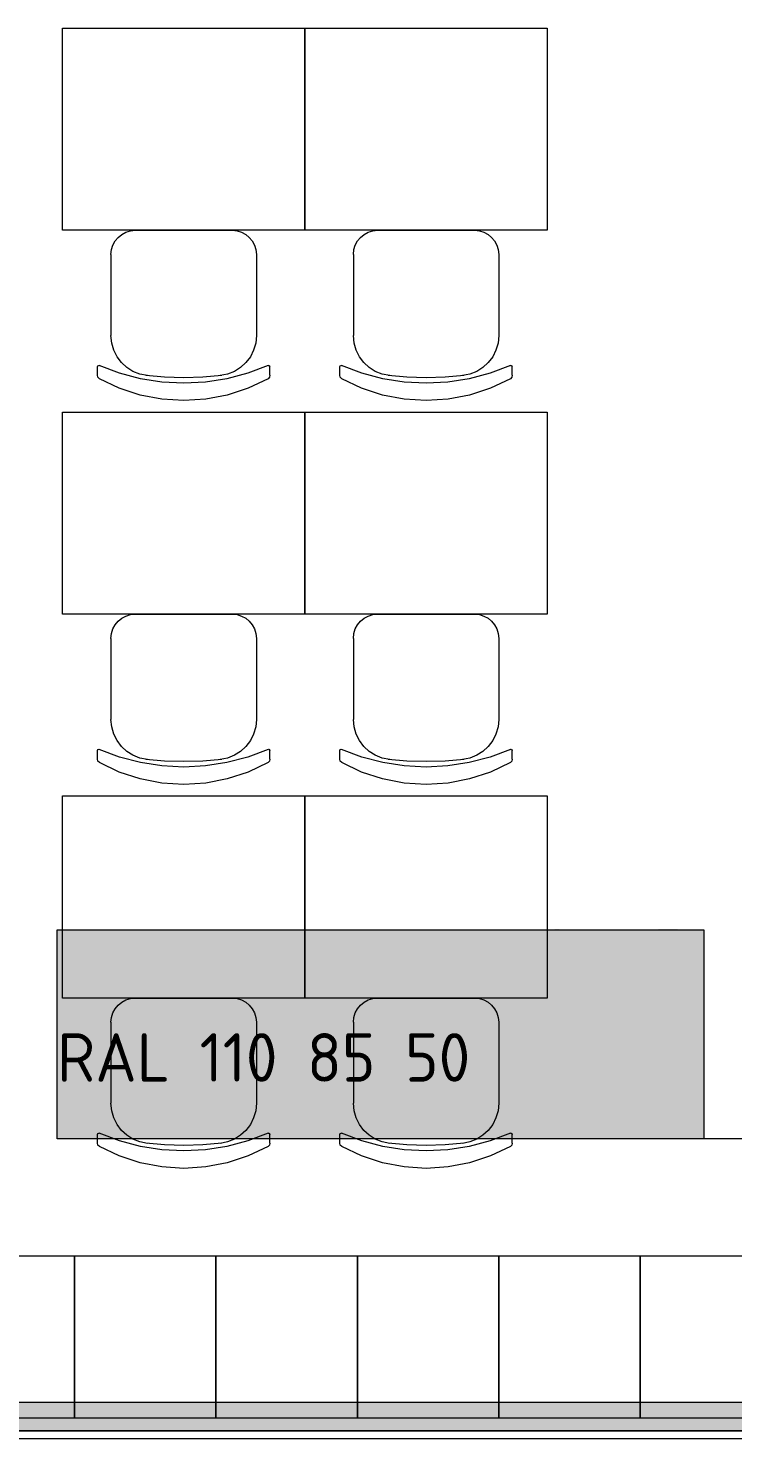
# Model space of a CAD drawing. Header units: millimetres. Extents: x 0 to 1189, y 0 to 841.
# Drawn here: x 260.67 to 278.11, y 576.29 to 611.2 of the extents above; entities that cross this region are included whole.
import ezdxf

# ---------------------------------------------------------------- set-up
doc = ezdxf.new("R2010")
doc.units = ezdxf.units.MM

msp = doc.modelspace()

# ---------------------------------------------------------------- hatches: boundary and pattern name
at = {"true_color": 0xffffff}
h = msp.add_hatch(color=7, dxfattribs=at)
h.dxf.hatch_style = 2
h.paths.add_polyline_path([(261.384399, 588.89367), (277.397424, 588.89367), (277.397424, 583.716662), (261.384399, 583.716662)])
at = {"true_color": 0x0077b0}
h = msp.add_hatch(color=144, dxfattribs=at)
h.paths.add_polyline_path([(274.164397, 587.497395), (274.164397, 588.304374), (274.134907, 588.461057), (274.045885, 588.592108), (273.917245, 588.678511), (273.760907, 588.707864), (273.604431, 588.678511), (273.473173, 588.592108), (273.385736, 588.461057), (273.357417, 588.304374), (273.357417, 587.497395), (273.385736, 587.341056), (273.473173, 587.212416), (273.604431, 587.123395), (273.760907, 587.093905), (273.917245, 587.123395), (274.045885, 587.212416), (274.134907, 587.341056)])
h.paths.add_polyline_path([(274.365039, 587.497395), (274.353885, 587.376739), (274.320459, 587.264713), (274.264813, 587.161679), (274.186996, 587.067998), (274.095228, 586.990699), (273.993175, 586.936189), (273.881511, 586.9039), (273.760907, 586.893263), (273.639175, 586.9039), (273.527467, 586.936189), (273.425269, 586.990699), (273.332062, 587.067998), (273.254332, 587.161679), (273.198874, 587.264713), (273.165638, 587.376739), (273.15457, 587.497395), (273.15457, 588.304374), (273.165638, 588.426106), (273.198874, 588.537814), (273.254332, 588.640012), (273.332062, 588.733219), (273.425269, 588.811036), (273.527467, 588.866682), (273.639175, 588.900108), (273.760907, 588.911262), (273.881563, 588.900152), (273.993589, 588.867027), (274.096623, 588.812198), (274.190304, 588.735975), (274.266208, 588.642338), (274.320873, 588.539192), (274.353937, 588.426537), (274.365039, 588.304374)])
h = msp.add_hatch(color=144, dxfattribs=at)
h.dxf.hatch_style = 2
h.paths.add_polyline_path([(276.689108, 587.900884), (276.48571, 587.900884), (276.412192, 587.926171), (276.387042, 588.002308), (276.412192, 588.078445), (276.48571, 588.103732), (276.689108, 588.103732), (276.806035, 588.126469), (276.903531, 588.191375), (276.969677, 588.289284), (276.991174, 588.405798), (276.969677, 588.522724), (276.903531, 588.62022), (276.806035, 588.686366), (276.689108, 588.707864), (276.285619, 588.707864), (276.209482, 588.733357), (276.184195, 588.809287), (276.209482, 588.885699), (276.285619, 588.911262), (276.689108, 588.911262), (276.789541, 588.902227), (276.882792, 588.874951), (276.968084, 588.829174), (277.044642, 588.764639), (277.109608, 588.686168), (277.156332, 588.599894), (277.184556, 588.506282), (277.194022, 588.405798), (277.181395, 588.286787), (277.143448, 588.179661), (277.080075, 588.084732), (276.991174, 588.002308), (277.080075, 587.919884), (277.143448, 587.824954), (277.181395, 587.717829), (277.194022, 587.598818), (277.194022, 587.39542), (277.184556, 587.295374), (277.156332, 587.20277), (277.109608, 587.117607), (277.044642, 587.039886), (276.966921, 586.975351), (276.881758, 586.929574), (276.789154, 586.902298), (276.689108, 586.893263), (276.285619, 586.893263), (276.209482, 586.917172), (276.184195, 586.99193), (276.209482, 587.068343), (276.285619, 587.093905), (276.689108, 587.093905), (276.806035, 587.116712), (276.903531, 587.183753), (276.969677, 587.280629), (276.991174, 587.398176), (276.991174, 587.598818), (276.969677, 587.715745), (276.903531, 587.813241), (276.806035, 587.879387)])
h = msp.add_hatch(color=144, dxfattribs=at)
h.dxf.hatch_style = 2
h.paths.add_polyline_path([(275.678021, 587.39542), (274.871042, 587.39542), (274.794905, 587.420983), (274.769618, 587.497395), (274.794905, 587.573531), (274.871042, 587.598818), (275.678021, 587.598818), (275.754158, 587.573531), (275.779445, 587.497395), (275.754158, 587.420983)])
at = {"true_color": 0xdcd214}
h = msp.add_hatch(color=52, dxfattribs=at)
h.dxf.hatch_style = 2
h.paths.add_polyline_path([(292.970448, 577.194653), (292.970448, 576.494651), (240.398367, 576.494651), (240.398367, 577.194653)])

# ---------------------------------------------------------------- linework, layer by layer
at = {"color": 253, "lineweight": 0, "true_color": 0x999999}
for points in [[(261.5184, 606.201697), (261.5184, 611.201704)], [(261.5184, 611.201704), (267.518409, 611.201704)], [(267.518409, 611.201704), (267.518409, 606.201697)], [(267.518409, 606.201697), (267.518409, 611.201704)], [(267.518409, 611.201704), (273.518418, 611.201704)], [(273.518418, 611.201704), (273.518418, 606.201697)], [(267.518409, 606.201697), (261.5184, 606.201697)], [(262.719401, 605.601696), (262.731606, 605.722511), (262.766605, 605.835087), (262.82197, 605.936999), (262.895277, 606.025822), (262.984099, 606.099128), (263.086011, 606.154494), (263.198588, 606.189492), (263.319402, 606.201697)], [(262.719401, 605.601696), (262.731606, 605.722511), (262.766605, 605.835087), (262.82197, 605.936999), (262.895277, 606.025822), (262.984099, 606.099128), (263.086011, 606.154494), (263.198588, 606.189492), (263.319402, 606.201697)], [(263.318402, 606.201697), (265.719406, 606.201697)], [(263.318402, 606.201697), (265.719406, 606.201697)], [(265.719406, 606.201697), (265.840221, 606.189492), (265.952797, 606.154494), (266.054709, 606.099128), (266.143532, 606.025822), (266.216838, 605.936999), (266.272204, 605.835087), (266.307202, 605.722511), (266.319407, 605.601696)], [(265.719406, 606.201697), (265.840221, 606.189492), (265.952797, 606.154494), (266.054709, 606.099128), (266.143532, 606.025822), (266.216838, 605.936999), (266.272204, 605.835087), (266.307202, 605.722511), (266.319407, 605.601696)], [(273.518418, 606.201697), (267.518409, 606.201697)], [(268.719411, 605.601696), (268.731616, 605.722511), (268.766614, 605.835087), (268.821979, 605.936999), (268.895286, 606.025822), (268.984108, 606.099128), (269.08602, 606.154494), (269.198597, 606.189492), (269.319411, 606.201697)], [(268.719411, 605.601696), (268.731616, 605.722511), (268.766614, 605.835087), (268.821979, 605.936999), (268.895286, 606.025822), (268.984108, 606.099128), (269.08602, 606.154494), (269.198597, 606.189492), (269.319411, 606.201697)], [(269.318411, 606.201697), (271.719415, 606.201697)], [(269.318411, 606.201697), (271.719415, 606.201697)], [(271.719415, 606.201697), (271.84023, 606.189492), (271.952806, 606.154494), (272.054718, 606.099128), (272.143541, 606.025822), (272.216848, 605.936999), (272.272213, 605.835087), (272.307211, 605.722511), (272.319416, 605.601696)], [(271.719415, 606.201697), (271.84023, 606.189492), (271.952806, 606.154494), (272.054718, 606.099128), (272.143541, 606.025822), (272.216848, 605.936999), (272.272213, 605.835087), (272.307211, 605.722511), (272.319416, 605.601696)], [(262.719401, 605.601696), (262.719401, 603.598693)], [(262.719401, 605.601696), (262.719401, 603.598693)], [(266.319407, 605.601696), (266.319407, 603.598693)], [(266.319407, 605.601696), (266.319407, 603.598693)], [(268.719411, 605.601696), (268.719411, 603.598693)], [(268.719411, 605.601696), (268.719411, 603.598693)], [(272.319416, 605.601696), (272.319416, 603.598693)], [(272.319416, 605.601696), (272.319416, 603.598693)], [(263.619403, 602.603691), (263.434018, 602.640006), (263.263199, 602.708395), (263.110076, 602.805401), (262.977777, 602.927567), (262.869431, 603.071436), (262.788167, 603.233552), (262.737114, 603.410456), (262.719401, 603.598693)], [(263.619403, 602.603691), (263.434018, 602.640006), (263.263199, 602.708395), (263.110076, 602.805401), (262.977777, 602.927567), (262.869431, 603.071436), (262.788167, 603.233552), (262.737114, 603.410456), (262.719401, 603.598693)], [(266.319407, 603.598693), (266.301694, 603.410456), (266.250641, 603.233552), (266.169377, 603.071436), (266.061031, 602.927567), (265.928732, 602.805401), (265.775609, 602.708395), (265.604791, 602.640006), (265.419406, 602.603691)], [(266.319407, 603.598693), (266.301694, 603.410456), (266.250641, 603.233552), (266.169377, 603.071436), (266.061031, 602.927567), (265.928732, 602.805401), (265.775609, 602.708395), (265.604791, 602.640006), (265.419406, 602.603691)], [(269.619412, 602.603691), (269.434027, 602.640006), (269.263208, 602.708395), (269.110085, 602.805401), (268.977786, 602.927567), (268.86944, 603.071436), (268.788176, 603.233552), (268.737123, 603.410456), (268.719411, 603.598693)], [(269.619412, 602.603691), (269.434027, 602.640006), (269.263208, 602.708395), (269.110085, 602.805401), (268.977786, 602.927567), (268.86944, 603.071436), (268.788176, 603.233552), (268.737123, 603.410456), (268.719411, 603.598693)], [(272.319416, 603.598693), (272.301703, 603.410456), (272.25065, 603.233552), (272.169387, 603.071436), (272.061041, 602.927567), (271.928742, 602.805401), (271.775618, 602.708395), (271.6048, 602.640006), (271.419415, 602.603691)], [(272.319416, 603.598693), (272.301703, 603.410456), (272.25065, 603.233552), (272.169387, 603.071436), (272.061041, 602.927567), (271.928742, 602.805401), (271.775618, 602.708395), (271.6048, 602.640006), (271.419415, 602.603691)], [(262.384401, 602.828692), (262.393026, 602.849692), (262.414401, 602.858692), (262.427401, 602.855692)], [(262.384401, 602.828692), (262.393026, 602.849692), (262.414401, 602.858692), (262.427401, 602.855692)], [(266.611407, 602.855692), (266.107344, 602.664754), (265.587906, 602.527441), (265.057217, 602.444504), (264.519404, 602.416691), (263.981591, 602.444504), (263.450902, 602.527441), (262.931464, 602.664754), (262.427401, 602.855692)], [(266.611407, 602.855692), (266.107344, 602.664754), (265.587906, 602.527441), (265.057217, 602.444504), (264.519404, 602.416691), (263.981591, 602.444504), (263.450902, 602.527441), (262.931464, 602.664754), (262.427401, 602.855692)], [(266.611407, 602.855692), (266.624407, 602.858692), (266.645782, 602.849692), (266.654407, 602.828692)], [(266.611407, 602.855692), (266.624407, 602.858692), (266.645782, 602.849692), (266.654407, 602.828692)], [(268.38441, 602.828692), (268.393035, 602.849692), (268.41441, 602.858692), (268.42741, 602.855692)], [(268.38441, 602.828692), (268.393035, 602.849692), (268.41441, 602.858692), (268.42741, 602.855692)], [(272.611416, 602.855692), (272.107353, 602.664754), (271.587915, 602.527441), (271.057227, 602.444504), (270.519413, 602.416691), (269.9816, 602.444504), (269.450912, 602.527441), (268.931473, 602.664754), (268.42741, 602.855692)], [(272.611416, 602.855692), (272.107353, 602.664754), (271.587915, 602.527441), (271.057227, 602.444504), (270.519413, 602.416691), (269.9816, 602.444504), (269.450912, 602.527441), (268.931473, 602.664754), (268.42741, 602.855692)], [(272.611416, 602.855692), (272.624417, 602.858692), (272.645792, 602.849692), (272.654417, 602.828692)], [(272.611416, 602.855692), (272.624417, 602.858692), (272.645792, 602.849692), (272.654417, 602.828692)], [(262.384401, 602.611691), (262.384401, 602.828692)], [(262.384401, 602.611691), (262.384401, 602.828692)], [(262.431401, 602.526691), (262.397026, 602.563191), (262.384401, 602.611691)], [(262.431401, 602.526691), (262.397026, 602.563191), (262.384401, 602.611691)], [(266.607407, 602.526691), (266.114375, 602.292972), (265.597906, 602.123941), (265.064186, 602.021284), (264.519404, 601.98669), (263.974622, 602.021284), (263.440902, 602.123941), (262.924433, 602.292972), (262.431401, 602.526691)], [(266.607407, 602.526691), (266.114375, 602.292972), (265.597906, 602.123941), (265.064186, 602.021284), (264.519404, 601.98669), (263.974622, 602.021284), (263.440902, 602.123941), (262.924433, 602.292972), (262.431401, 602.526691)], [(265.460406, 602.608691), (264.99103, 602.566816), (264.519404, 602.552691), (264.047778, 602.566816), (263.578403, 602.608691)], [(265.460406, 602.608691), (264.99103, 602.566816), (264.519404, 602.552691), (264.047778, 602.566816), (263.578403, 602.608691)], [(266.654407, 602.611691), (266.641782, 602.563191), (266.607407, 602.526691)], [(266.654407, 602.611691), (266.641782, 602.563191), (266.607407, 602.526691)], [(266.654407, 602.611691), (266.654407, 602.828692)], [(266.654407, 602.611691), (266.654407, 602.828692)], [(268.38441, 602.611691), (268.38441, 602.828692)], [(268.38441, 602.611691), (268.38441, 602.828692)], [(268.43141, 602.526691), (268.397035, 602.563191), (268.38441, 602.611691)], [(268.43141, 602.526691), (268.397035, 602.563191), (268.38441, 602.611691)], [(272.607416, 602.526691), (272.114384, 602.292972), (271.597915, 602.123941), (271.064195, 602.021284), (270.519413, 601.98669), (269.974631, 602.021284), (269.440912, 602.123941), (268.924442, 602.292972), (268.43141, 602.526691)], [(272.607416, 602.526691), (272.114384, 602.292972), (271.597915, 602.123941), (271.064195, 602.021284), (270.519413, 601.98669), (269.974631, 602.021284), (269.440912, 602.123941), (268.924442, 602.292972), (268.43141, 602.526691)], [(271.460415, 602.608691), (270.991039, 602.566816), (270.519413, 602.552691), (270.047788, 602.566816), (269.578412, 602.608691)], [(271.460415, 602.608691), (270.991039, 602.566816), (270.519413, 602.552691), (270.047788, 602.566816), (269.578412, 602.608691)], [(272.654417, 602.611691), (272.641792, 602.563191), (272.607416, 602.526691)], [(272.654417, 602.611691), (272.641792, 602.563191), (272.607416, 602.526691)], [(272.654417, 602.611691), (272.654417, 602.828692)], [(272.654417, 602.611691), (272.654417, 602.828692)], [(261.5184, 596.701682), (261.5184, 601.70169)], [(261.5184, 601.70169), (267.518409, 601.70169)], [(267.518409, 601.70169), (267.518409, 596.701682)], [(267.518409, 596.701682), (267.518409, 601.70169)], [(267.518409, 601.70169), (273.518418, 601.70169)], [(273.518418, 601.70169), (273.518418, 596.701682)], [(267.518409, 596.701682), (261.5184, 596.701682)], [(262.719401, 596.101681), (262.731606, 596.222496), (262.766605, 596.335072), (262.82197, 596.436985), (262.895277, 596.525807), (262.984099, 596.599114), (263.086011, 596.654479), (263.198588, 596.689477), (263.319402, 596.701682)], [(262.719401, 596.101681), (262.731606, 596.222496), (262.766605, 596.335072), (262.82197, 596.436985), (262.895277, 596.525807), (262.984099, 596.599114), (263.086011, 596.654479), (263.198588, 596.689477), (263.319402, 596.701682)], [(263.318402, 596.701682), (265.719406, 596.701682)], [(263.318402, 596.701682), (265.719406, 596.701682)], [(265.719406, 596.701682), (265.840221, 596.689477), (265.952797, 596.654479), (266.054709, 596.599114), (266.143532, 596.525807), (266.216838, 596.436985), (266.272204, 596.335072), (266.307202, 596.222496), (266.319407, 596.101681)], [(265.719406, 596.701682), (265.840221, 596.689477), (265.952797, 596.654479), (266.054709, 596.599114), (266.143532, 596.525807), (266.216838, 596.436985), (266.272204, 596.335072), (266.307202, 596.222496), (266.319407, 596.101681)], [(273.518418, 596.701682), (267.518409, 596.701682)], [(268.719411, 596.101681), (268.731616, 596.222496), (268.766614, 596.335072), (268.821979, 596.436985), (268.895286, 596.525807), (268.984108, 596.599114), (269.08602, 596.654479), (269.198597, 596.689477), (269.319411, 596.701682)], [(268.719411, 596.101681), (268.731616, 596.222496), (268.766614, 596.335072), (268.821979, 596.436985), (268.895286, 596.525807), (268.984108, 596.599114), (269.08602, 596.654479), (269.198597, 596.689477), (269.319411, 596.701682)], [(269.318411, 596.701682), (271.719415, 596.701682)], [(269.318411, 596.701682), (271.719415, 596.701682)], [(271.719415, 596.701682), (271.84023, 596.689477), (271.952806, 596.654479), (272.054718, 596.599114), (272.143541, 596.525807), (272.216848, 596.436985), (272.272213, 596.335072), (272.307211, 596.222496), (272.319416, 596.101681)], [(271.719415, 596.701682), (271.84023, 596.689477), (271.952806, 596.654479), (272.054718, 596.599114), (272.143541, 596.525807), (272.216848, 596.436985), (272.272213, 596.335072), (272.307211, 596.222496), (272.319416, 596.101681)], [(262.719401, 596.101681), (262.719401, 594.098678)], [(262.719401, 596.101681), (262.719401, 594.098678)], [(266.319407, 596.101681), (266.319407, 594.098678)], [(266.319407, 596.101681), (266.319407, 594.098678)], [(268.719411, 596.101681), (268.719411, 594.098678)], [(268.719411, 596.101681), (268.719411, 594.098678)], [(272.319416, 596.101681), (272.319416, 594.098678)], [(272.319416, 596.101681), (272.319416, 594.098678)], [(263.619403, 593.103677), (263.434018, 593.139991), (263.263199, 593.20838), (263.110076, 593.305386), (262.977777, 593.427552), (262.869431, 593.571422), (262.788167, 593.733537), (262.737114, 593.910442), (262.719401, 594.098678)], [(263.619403, 593.103677), (263.434018, 593.139991), (263.263199, 593.20838), (263.110076, 593.305386), (262.977777, 593.427552), (262.869431, 593.571422), (262.788167, 593.733537), (262.737114, 593.910442), (262.719401, 594.098678)], [(266.319407, 594.098678), (266.301694, 593.910442), (266.250641, 593.733537), (266.169377, 593.571422), (266.061031, 593.427552), (265.928732, 593.305386), (265.775609, 593.20838), (265.604791, 593.139991), (265.419406, 593.103677)], [(266.319407, 594.098678), (266.301694, 593.910442), (266.250641, 593.733537), (266.169377, 593.571422), (266.061031, 593.427552), (265.928732, 593.305386), (265.775609, 593.20838), (265.604791, 593.139991), (265.419406, 593.103677)], [(269.619412, 593.103677), (269.434027, 593.139991), (269.263208, 593.20838), (269.110085, 593.305386), (268.977786, 593.427552), (268.86944, 593.571422), (268.788176, 593.733537), (268.737123, 593.910442), (268.719411, 594.098678)], [(269.619412, 593.103677), (269.434027, 593.139991), (269.263208, 593.20838), (269.110085, 593.305386), (268.977786, 593.427552), (268.86944, 593.571422), (268.788176, 593.733537), (268.737123, 593.910442), (268.719411, 594.098678)], [(272.319416, 594.098678), (272.301703, 593.910442), (272.25065, 593.733537), (272.169387, 593.571422), (272.061041, 593.427552), (271.928742, 593.305386), (271.775618, 593.20838), (271.6048, 593.139991), (271.419415, 593.103677)], [(272.319416, 594.098678), (272.301703, 593.910442), (272.25065, 593.733537), (272.169387, 593.571422), (272.061041, 593.427552), (271.928742, 593.305386), (271.775618, 593.20838), (271.6048, 593.139991), (271.419415, 593.103677)], [(262.384401, 593.328677), (262.393026, 593.349677), (262.414401, 593.358677), (262.427401, 593.355677)], [(262.384401, 593.328677), (262.393026, 593.349677), (262.414401, 593.358677), (262.427401, 593.355677)], [(262.384401, 593.111677), (262.384401, 593.328677)], [(262.384401, 593.111677), (262.384401, 593.328677)], [(262.431401, 593.026677), (262.397026, 593.063177), (262.384401, 593.111677)], [(262.431401, 593.026677), (262.397026, 593.063177), (262.384401, 593.111677)], [(266.611407, 593.355677), (266.107344, 593.164739), (265.587906, 593.027427), (265.057217, 592.944489), (264.519404, 592.916677), (263.981591, 592.944489), (263.450902, 593.027427), (262.931464, 593.164739), (262.427401, 593.355677)], [(266.611407, 593.355677), (266.107344, 593.164739), (265.587906, 593.027427), (265.057217, 592.944489), (264.519404, 592.916677), (263.981591, 592.944489), (263.450902, 593.027427), (262.931464, 593.164739), (262.427401, 593.355677)], [(265.460406, 593.108677), (264.99103, 593.066802), (264.519404, 593.052677), (264.047778, 593.066802), (263.578403, 593.108677)], [(265.460406, 593.108677), (264.99103, 593.066802), (264.519404, 593.052677), (264.047778, 593.066802), (263.578403, 593.108677)], [(266.654407, 593.111677), (266.641782, 593.063177), (266.607407, 593.026677)], [(266.654407, 593.111677), (266.641782, 593.063177), (266.607407, 593.026677)], [(266.611407, 593.355677), (266.624407, 593.358677), (266.645782, 593.349677), (266.654407, 593.328677)], [(266.611407, 593.355677), (266.624407, 593.358677), (266.645782, 593.349677), (266.654407, 593.328677)], [(266.654407, 593.111677), (266.654407, 593.328677)], [(266.654407, 593.111677), (266.654407, 593.328677)], [(268.38441, 593.328677), (268.393035, 593.349677), (268.41441, 593.358677), (268.42741, 593.355677)], [(268.38441, 593.328677), (268.393035, 593.349677), (268.41441, 593.358677), (268.42741, 593.355677)], [(268.38441, 593.111677), (268.38441, 593.328677)], [(268.38441, 593.111677), (268.38441, 593.328677)], [(268.43141, 593.026677), (268.397035, 593.063177), (268.38441, 593.111677)], [(268.43141, 593.026677), (268.397035, 593.063177), (268.38441, 593.111677)], [(272.611416, 593.355677), (272.107353, 593.164739), (271.587915, 593.027427), (271.057227, 592.944489), (270.519413, 592.916677), (269.9816, 592.944489), (269.450912, 593.027427), (268.931473, 593.164739), (268.42741, 593.355677)], [(272.611416, 593.355677), (272.107353, 593.164739), (271.587915, 593.027427), (271.057227, 592.944489), (270.519413, 592.916677), (269.9816, 592.944489), (269.450912, 593.027427), (268.931473, 593.164739), (268.42741, 593.355677)], [(271.460415, 593.108677), (270.991039, 593.066802), (270.519413, 593.052677), (270.047788, 593.066802), (269.578412, 593.108677)], [(271.460415, 593.108677), (270.991039, 593.066802), (270.519413, 593.052677), (270.047788, 593.066802), (269.578412, 593.108677)], [(272.654417, 593.111677), (272.641792, 593.063177), (272.607416, 593.026677)], [(272.654417, 593.111677), (272.641792, 593.063177), (272.607416, 593.026677)], [(272.611416, 593.355677), (272.624417, 593.358677), (272.645792, 593.349677), (272.654417, 593.328677)], [(272.611416, 593.355677), (272.624417, 593.358677), (272.645792, 593.349677), (272.654417, 593.328677)], [(272.654417, 593.111677), (272.654417, 593.328677)], [(272.654417, 593.111677), (272.654417, 593.328677)], [(266.607407, 593.026677), (266.114375, 592.792958), (265.597906, 592.623926), (265.064186, 592.52127), (264.519404, 592.486676), (263.974622, 592.52127), (263.440902, 592.623926), (262.924433, 592.792958), (262.431401, 593.026677)], [(266.607407, 593.026677), (266.114375, 592.792958), (265.597906, 592.623926), (265.064186, 592.52127), (264.519404, 592.486676), (263.974622, 592.52127), (263.440902, 592.623926), (262.924433, 592.792958), (262.431401, 593.026677)], [(272.607416, 593.026677), (272.114384, 592.792958), (271.597915, 592.623926), (271.064195, 592.52127), (270.519413, 592.486676), (269.974631, 592.52127), (269.440912, 592.623926), (268.924442, 592.792958), (268.43141, 593.026677)], [(272.607416, 593.026677), (272.114384, 592.792958), (271.597915, 592.623926), (271.064195, 592.52127), (270.519413, 592.486676), (269.974631, 592.52127), (269.440912, 592.623926), (268.924442, 592.792958), (268.43141, 593.026677)], [(261.5184, 587.201668), (261.5184, 592.201675)], [(261.5184, 592.201675), (267.518409, 592.201675)], [(267.518409, 592.201675), (267.518409, 587.201668)], [(267.518409, 587.201668), (267.518409, 592.201675)], [(267.518409, 592.201675), (273.518418, 592.201675)], [(273.518418, 592.201675), (273.518418, 587.201668)], [(267.518409, 587.201668), (261.5184, 587.201668)], [(262.719401, 586.601667), (262.731606, 586.722482), (262.766605, 586.835058), (262.82197, 586.93697), (262.895277, 587.025793), (262.984099, 587.099099), (263.086011, 587.154465), (263.198588, 587.189463), (263.319402, 587.201668)], [(262.719401, 586.601667), (262.731606, 586.722482), (262.766605, 586.835058), (262.82197, 586.93697), (262.895277, 587.025793), (262.984099, 587.099099), (263.086011, 587.154465), (263.198588, 587.189463), (263.319402, 587.201668)], [(263.318402, 587.201668), (265.719406, 587.201668)], [(263.318402, 587.201668), (265.719406, 587.201668)], [(265.719406, 587.201668), (265.840221, 587.189463), (265.952797, 587.154465), (266.054709, 587.099099), (266.143532, 587.025793), (266.216838, 586.93697), (266.272204, 586.835058), (266.307202, 586.722482), (266.319407, 586.601667)], [(265.719406, 587.201668), (265.840221, 587.189463), (265.952797, 587.154465), (266.054709, 587.099099), (266.143532, 587.025793), (266.216838, 586.93697), (266.272204, 586.835058), (266.307202, 586.722482), (266.319407, 586.601667)], [(273.518418, 587.201668), (267.518409, 587.201668)], [(268.719411, 586.601667), (268.731616, 586.722482), (268.766614, 586.835058), (268.821979, 586.93697), (268.895286, 587.025793), (268.984108, 587.099099), (269.08602, 587.154465), (269.198597, 587.189463), (269.319411, 587.201668)], [(268.719411, 586.601667), (268.731616, 586.722482), (268.766614, 586.835058), (268.821979, 586.93697), (268.895286, 587.025793), (268.984108, 587.099099), (269.08602, 587.154465), (269.198597, 587.189463), (269.319411, 587.201668)], [(269.318411, 587.201668), (271.719415, 587.201668)], [(269.318411, 587.201668), (271.719415, 587.201668)], [(271.719415, 587.201668), (271.84023, 587.189463), (271.952806, 587.154465), (272.054718, 587.099099), (272.143541, 587.025793), (272.216848, 586.93697), (272.272213, 586.835058), (272.307211, 586.722482), (272.319416, 586.601667)], [(271.719415, 587.201668), (271.84023, 587.189463), (271.952806, 587.154465), (272.054718, 587.099099), (272.143541, 587.025793), (272.216848, 586.93697), (272.272213, 586.835058), (272.307211, 586.722482), (272.319416, 586.601667)], [(262.719401, 586.601667), (262.719401, 584.598664)], [(262.719401, 586.601667), (262.719401, 584.598664)], [(266.319407, 586.601667), (266.319407, 584.598664)], [(266.319407, 586.601667), (266.319407, 584.598664)], [(268.719411, 586.601667), (268.719411, 584.598664)], [(268.719411, 586.601667), (268.719411, 584.598664)], [(272.319416, 586.601667), (272.319416, 584.598664)], [(272.319416, 586.601667), (272.319416, 584.598664)], [(263.619403, 583.603662), (263.434018, 583.639977), (263.263199, 583.708366), (263.110076, 583.805372), (262.977777, 583.927538), (262.869431, 584.071407), (262.788167, 584.233523), (262.737114, 584.410427), (262.719401, 584.598664)], [(263.619403, 583.603662), (263.434018, 583.639977), (263.263199, 583.708366), (263.110076, 583.805372), (262.977777, 583.927538), (262.869431, 584.071407), (262.788167, 584.233523), (262.737114, 584.410427), (262.719401, 584.598664)], [(266.319407, 584.598664), (266.301694, 584.410427), (266.250641, 584.233523), (266.169377, 584.071407), (266.061031, 583.927538), (265.928732, 583.805372), (265.775609, 583.708366), (265.604791, 583.639977), (265.419406, 583.603662)], [(266.319407, 584.598664), (266.301694, 584.410427), (266.250641, 584.233523), (266.169377, 584.071407), (266.061031, 583.927538), (265.928732, 583.805372), (265.775609, 583.708366), (265.604791, 583.639977), (265.419406, 583.603662)], [(269.619412, 583.603662), (269.434027, 583.639977), (269.263208, 583.708366), (269.110085, 583.805372), (268.977786, 583.927538), (268.86944, 584.071407), (268.788176, 584.233523), (268.737123, 584.410427), (268.719411, 584.598664)], [(269.619412, 583.603662), (269.434027, 583.639977), (269.263208, 583.708366), (269.110085, 583.805372), (268.977786, 583.927538), (268.86944, 584.071407), (268.788176, 584.233523), (268.737123, 584.410427), (268.719411, 584.598664)], [(272.319416, 584.598664), (272.301703, 584.410427), (272.25065, 584.233523), (272.169387, 584.071407), (272.061041, 583.927538), (271.928742, 583.805372), (271.775618, 583.708366), (271.6048, 583.639977), (271.419415, 583.603662)], [(272.319416, 584.598664), (272.301703, 584.410427), (272.25065, 584.233523), (272.169387, 584.071407), (272.061041, 583.927538), (271.928742, 583.805372), (271.775618, 583.708366), (271.6048, 583.639977), (271.419415, 583.603662)], [(262.384401, 583.828663), (262.393026, 583.849663), (262.414401, 583.858663), (262.427401, 583.855663)], [(262.384401, 583.828663), (262.393026, 583.849663), (262.414401, 583.858663), (262.427401, 583.855663)], [(262.384401, 583.611662), (262.384401, 583.828663)], [(262.384401, 583.611662), (262.384401, 583.828663)], [(266.611407, 583.855663), (266.107344, 583.664725), (265.587906, 583.527412), (265.057217, 583.444475), (264.519404, 583.416662), (263.981591, 583.444475), (263.450902, 583.527412), (262.931464, 583.664725), (262.427401, 583.855663)], [(266.611407, 583.855663), (266.107344, 583.664725), (265.587906, 583.527412), (265.057217, 583.444475), (264.519404, 583.416662), (263.981591, 583.444475), (263.450902, 583.527412), (262.931464, 583.664725), (262.427401, 583.855663)], [(266.611407, 583.855663), (266.624407, 583.858663), (266.645782, 583.849663), (266.654407, 583.828663)], [(266.611407, 583.855663), (266.624407, 583.858663), (266.645782, 583.849663), (266.654407, 583.828663)], [(266.654407, 583.611662), (266.654407, 583.828663)], [(266.654407, 583.611662), (266.654407, 583.828663)], [(268.38441, 583.828663), (268.393035, 583.849663), (268.41441, 583.858663), (268.42741, 583.855663)], [(268.38441, 583.828663), (268.393035, 583.849663), (268.41441, 583.858663), (268.42741, 583.855663)], [(268.38441, 583.611662), (268.38441, 583.828663)], [(268.38441, 583.611662), (268.38441, 583.828663)], [(272.611416, 583.855663), (272.107353, 583.664725), (271.587915, 583.527412), (271.057227, 583.444475), (270.519413, 583.416662), (269.9816, 583.444475), (269.450912, 583.527412), (268.931473, 583.664725), (268.42741, 583.855663)], [(272.611416, 583.855663), (272.107353, 583.664725), (271.587915, 583.527412), (271.057227, 583.444475), (270.519413, 583.416662), (269.9816, 583.444475), (269.450912, 583.527412), (268.931473, 583.664725), (268.42741, 583.855663)], [(272.611416, 583.855663), (272.624417, 583.858663), (272.645792, 583.849663), (272.654417, 583.828663)], [(272.611416, 583.855663), (272.624417, 583.858663), (272.645792, 583.849663), (272.654417, 583.828663)], [(272.654417, 583.611662), (272.654417, 583.828663)], [(272.654417, 583.611662), (272.654417, 583.828663)], [(262.431401, 583.526662), (262.397026, 583.563162), (262.384401, 583.611662)], [(262.431401, 583.526662), (262.397026, 583.563162), (262.384401, 583.611662)], [(266.607407, 583.526662), (266.114375, 583.292943), (265.597906, 583.123912), (265.064186, 583.021255), (264.519404, 582.986661), (263.974622, 583.021255), (263.440902, 583.123912), (262.924433, 583.292943), (262.431401, 583.526662)], [(266.607407, 583.526662), (266.114375, 583.292943), (265.597906, 583.123912), (265.064186, 583.021255), (264.519404, 582.986661), (263.974622, 583.021255), (263.440902, 583.123912), (262.924433, 583.292943), (262.431401, 583.526662)], [(265.460406, 583.608662), (264.99103, 583.566787), (264.519404, 583.552662), (264.047778, 583.566787), (263.578403, 583.608662)], [(265.460406, 583.608662), (264.99103, 583.566787), (264.519404, 583.552662), (264.047778, 583.566787), (263.578403, 583.608662)], [(266.654407, 583.611662), (266.641782, 583.563162), (266.607407, 583.526662)], [(266.654407, 583.611662), (266.641782, 583.563162), (266.607407, 583.526662)], [(268.43141, 583.526662), (268.397035, 583.563162), (268.38441, 583.611662)], [(268.43141, 583.526662), (268.397035, 583.563162), (268.38441, 583.611662)], [(272.607416, 583.526662), (272.114384, 583.292943), (271.597915, 583.123912), (271.064195, 583.021255), (270.519413, 582.986661), (269.974631, 583.021255), (269.440912, 583.123912), (268.924442, 583.292943), (268.43141, 583.526662)], [(272.607416, 583.526662), (272.114384, 583.292943), (271.597915, 583.123912), (271.064195, 583.021255), (270.519413, 582.986661), (269.974631, 583.021255), (269.440912, 583.123912), (268.924442, 583.292943), (268.43141, 583.526662)], [(271.460415, 583.608662), (270.991039, 583.566787), (270.519413, 583.552662), (270.047788, 583.566787), (269.578412, 583.608662)], [(271.460415, 583.608662), (270.991039, 583.566787), (270.519413, 583.552662), (270.047788, 583.566787), (269.578412, 583.608662)], [(272.654417, 583.611662), (272.641792, 583.563162), (272.607416, 583.526662)], [(272.654417, 583.611662), (272.641792, 583.563162), (272.607416, 583.526662)], [(261.8184, 580.814658), (258.318395, 580.814658)], [(265.318405, 580.814658), (261.8184, 580.814658)], [(261.8184, 580.814658), (261.8184, 576.814652)], [(261.8184, 576.814652), (261.8184, 580.814658)], [(268.818411, 580.814658), (265.318405, 580.814658)], [(265.318405, 580.814658), (265.318405, 576.814652)], [(265.318405, 576.814652), (265.318405, 580.814658)], [(272.318416, 580.814658), (268.818411, 580.814658)], [(268.818411, 580.814658), (268.818411, 576.814652)], [(268.818411, 576.814652), (268.818411, 580.814658)], [(275.818421, 580.814658), (272.318416, 580.814658)], [(272.318416, 580.814658), (272.318416, 576.814652)], [(272.318416, 576.814652), (272.318416, 580.814658)], [(279.318427, 580.814658), (275.818421, 580.814658)], [(275.818421, 580.814658), (275.818421, 576.814652)], [(275.818421, 576.814652), (275.818421, 580.814658)], [(258.318395, 576.814652), (261.8184, 576.814652)], [(261.8184, 576.814652), (265.318405, 576.814652)], [(265.318405, 576.814652), (268.818411, 576.814652)], [(268.818411, 576.814652), (272.318416, 576.814652)], [(272.318416, 576.814652), (275.818421, 576.814652)], [(275.818421, 576.814652), (279.318427, 576.814652)]]:
    msp.add_lwpolyline(points, dxfattribs=at)
at = {"color": 144, "lineweight": 0, "true_color": 0x0077b0}
for points in [[(261.384399, 588.89367), (277.397424, 588.89367)], [(261.384399, 583.716662), (261.384399, 588.89367)], [(277.397424, 588.89367), (277.397424, 583.716662)], [(277.397424, 583.716662), (261.384399, 583.716662)], [(280.629429, 583.716662), (277.397424, 583.716662)]]:
    msp.add_lwpolyline(points, dxfattribs=at)
at = {"color": 7, "lineweight": 0}
for points in [[(292.970448, 577.194653), (240.398367, 577.194653)], [(300.87646, 576.494651), (239.698366, 576.494651)], [(240.398367, 576.494651), (293.670449, 576.494651)], [(301.07646, 576.294651), (239.498366, 576.294651)]]:
    msp.add_lwpolyline(points, dxfattribs=at)

# ---------------------------------------------------------------- texts
at = {"color": 144, "true_color": 0x0077b0, "insert": (261.3842, 586.332135), "char_height": 1.2, "attachment_point": 1}
msp.add_mtext('{\\fGOSTCommon|b0|i0|c0;RAL 110 85 50}', dxfattribs=at)

doc.saveas('drawing.dxf')
